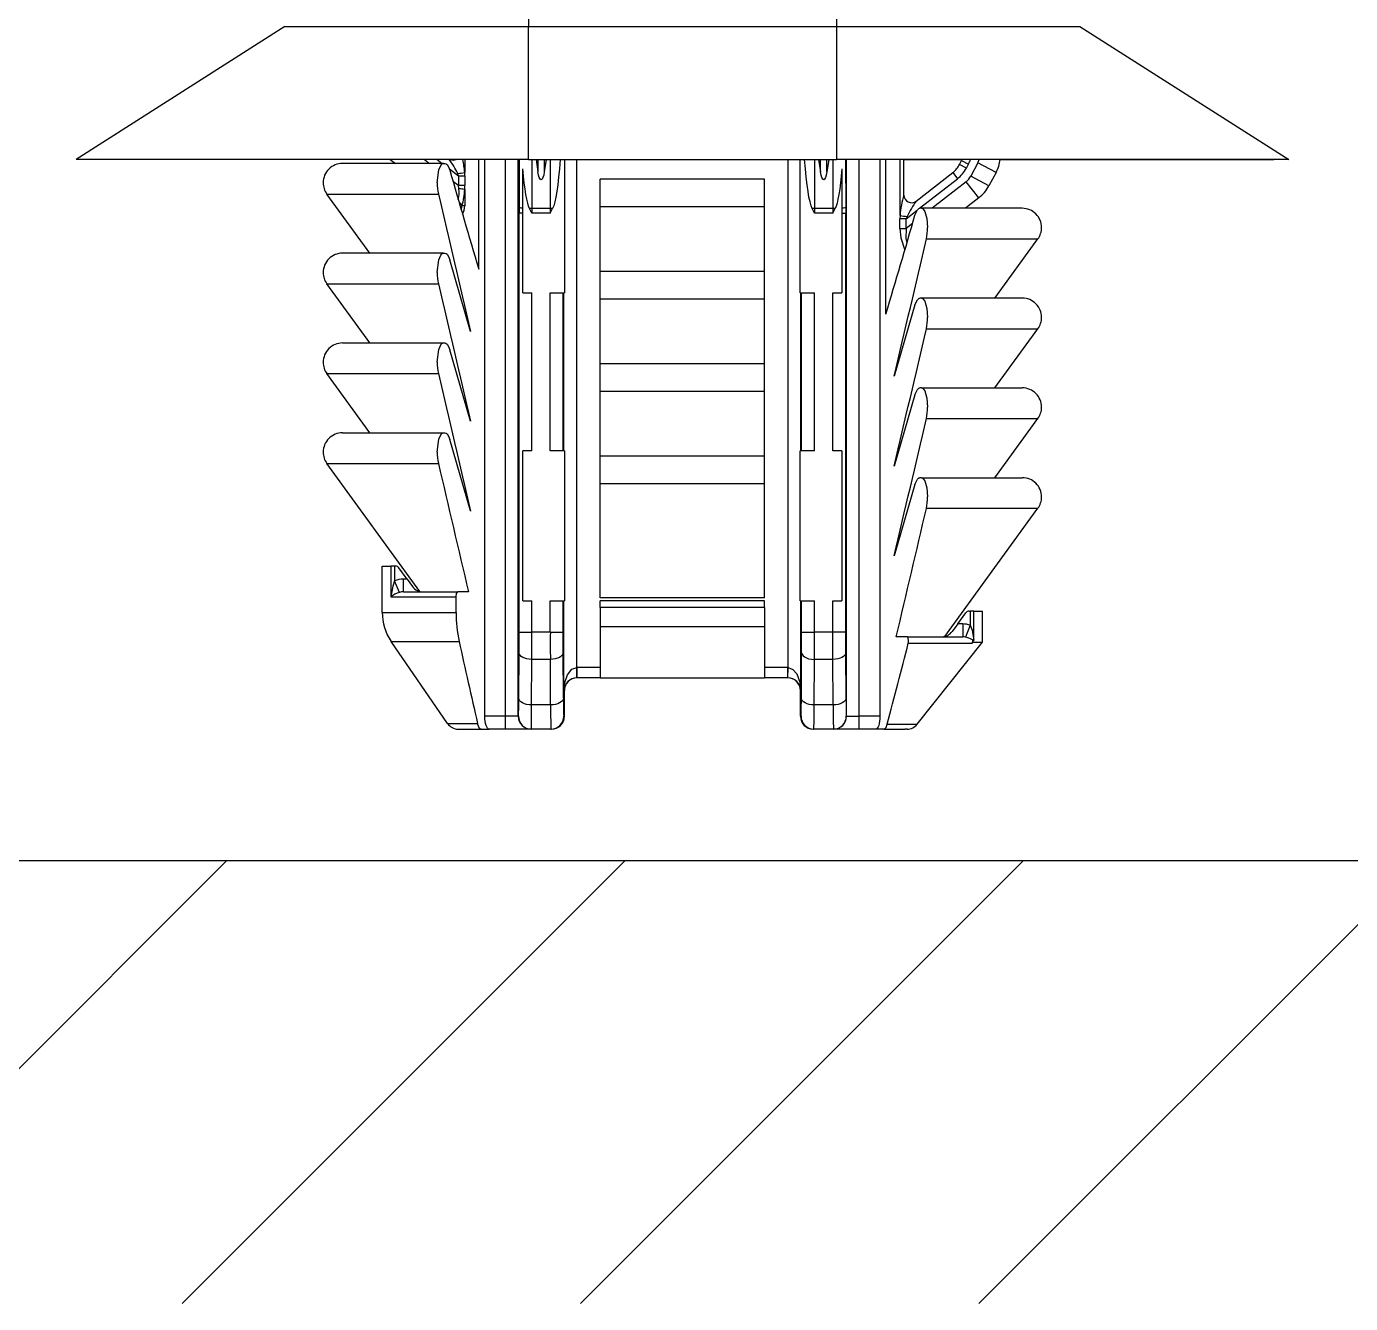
# Model space of a CAD drawing. Header units: inches. Extents: x 47316 to 59086, y 3141 to 11743.
# Drawn here: x 51494.38 to 51501.84, y 3511.65 to 3518.85 of the extents above; entities that cross this region are included whole.
import ezdxf

# ---------------------------------------------------------------- set-up
doc = ezdxf.new("R2010")
doc.units = ezdxf.units.IN
doc.header["$MEASUREMENT"] = 0

msp = doc.modelspace()

# ---------------------------------------------------------------- linework, layer by layer
at = {"color": 0, "lineweight": -2, "ltscale": 0.003915}
for p, q in [((51497.2071, 3518.8948), (51497.2071, 3518.8495)), ((51498.9427, 3518.8948), (51498.9427, 3518.8495))]:
    msp.add_line(p, q, dxfattribs=at)
at = {"color": 0, "lineweight": -2, "ltscale": 0.120668}
for p, q in [((51495.8343, 3518.8495), (51494.6568, 3518.0993)), ((51500.3155, 3518.8495), (51501.493, 3518.0993))]:
    msp.add_line(p, q, dxfattribs=at)
at = {"color": 0, "lineweight": -2, "ltscale": 0.118646}
for p, q in [((51495.8343, 3518.8495), (51497.2071, 3518.8495)), ((51498.9427, 3518.8495), (51500.3155, 3518.8495))]:
    msp.add_line(p, q, dxfattribs=at)
at = {"color": 0, "lineweight": -2, "ltscale": 0.064835}
for p, q in [((51497.2071, 3518.0993), (51497.2071, 3518.8495)), ((51498.9427, 3518.8495), (51498.9427, 3518.0993))]:
    msp.add_line(p, q, dxfattribs=at)
at = {"color": 0, "lineweight": -2, "ltscale": 0.15}
for p, q in [((51497.2071, 3518.8495), (51498.9427, 3518.8495)), ((51497.2071, 3518.0993), (51498.9427, 3518.0993))]:
    msp.add_line(p, q, dxfattribs=at)
at = {"color": 0, "lineweight": -2, "ltscale": 0.220416}
for p, q in [((51497.2071, 3518.0993), (51494.6568, 3518.0993)), ((51501.493, 3518.0993), (51498.9427, 3518.0993))]:
    msp.add_line(p, q, dxfattribs=at)
at = {"color": 0, "lineweight": -2, "ltscale": 0.049155}
for p, q in [((51496.7278, 3518.0776), (51496.1591, 3518.0776)), ((51499.9907, 3517.8245), (51499.4219, 3517.8245)), ((51496.7278, 3517.5714), (51496.1591, 3517.5714)), ((51499.9907, 3517.3183), (51499.4219, 3517.3183))]:
    msp.add_line(p, q, dxfattribs=at)
at = {"color": 0, "lineweight": -2, "ltscale": 0.003116}
for p, q in [((51496.428, 3518.0993), (51496.4568, 3518.0776)), ((51496.6203, 3518.0993), (51496.6491, 3518.0776))]:
    msp.add_line(p, q, dxfattribs=at)
at = {"color": 0, "lineweight": -2, "ltscale": 0.003115}
msp.add_line((51496.6924, 3518.0993), (51496.7211, 3518.0776), dxfattribs=at)
at = {"color": 0, "lineweight": -2}
for p, q in [((51496.7018, 3518.041), (51496.7124, 3518.0664)), ((51496.7124, 3518.0664), (51496.719, 3518.0741)), ((51496.719, 3518.0741), (51496.7225, 3518.0763)), ((51496.7225, 3518.0763), (51496.7278, 3518.0776)), ((51496.7362, 3518.0776), (51496.7435, 3518.0754)), ((51496.7435, 3518.0754), (51496.7482, 3518.0714)), ((51496.7482, 3518.0714), (51496.7567, 3518.0584)), ((51496.7567, 3518.0584), (51496.7638, 3518.0393)), ((51496.693, 3517.9688), (51496.7018, 3518.041)), ((51499.386, 3517.7862), (51499.3993, 3517.8156)), ((51499.3993, 3517.8156), (51499.4076, 3517.823)), ((51499.4076, 3517.823), (51499.4136, 3517.8245)), ((51499.4219, 3517.8245), (51499.4286, 3517.8225)), ((51499.4286, 3517.8225), (51499.4329, 3517.819)), ((51499.4329, 3517.819), (51499.4407, 3517.8073)), ((51499.4407, 3517.8073), (51499.4527, 3517.7665)), ((51499.4527, 3517.7665), (51499.4567, 3517.7157)), ((51499.3013, 3517.7106), (51499.3054, 3517.6574)), ((51499.3366, 3517.7106), (51499.3346, 3517.6541)), ((51499.3054, 3517.6574), (51499.3288, 3517.5885)), ((51499.3346, 3517.6541), (51499.3404, 3517.6286)), ((51496.693, 3517.4626), (51496.7018, 3517.5348)), ((51496.7018, 3517.5348), (51496.7124, 3517.5602)), ((51496.7124, 3517.5602), (51496.719, 3517.5679)), ((51496.719, 3517.5679), (51496.7225, 3517.5701)), ((51496.7225, 3517.5701), (51496.7278, 3517.5714)), ((51496.7362, 3517.5714), (51496.7435, 3517.5692)), ((51496.7435, 3517.5692), (51496.7482, 3517.5652)), ((51496.7482, 3517.5652), (51496.7567, 3517.5522)), ((51496.7567, 3517.5522), (51496.7638, 3517.5331)), ((51499.386, 3517.28), (51499.3993, 3517.3094)), ((51499.3993, 3517.3094), (51499.4076, 3517.3168)), ((51499.4076, 3517.3168), (51499.4136, 3517.3183)), ((51499.4219, 3517.3183), (51499.4286, 3517.3163)), ((51499.4286, 3517.3163), (51499.4329, 3517.3128)), ((51499.4329, 3517.3128), (51499.4407, 3517.3011)), ((51499.4407, 3517.3011), (51499.4527, 3517.2603)), ((51499.4527, 3517.2603), (51499.4567, 3517.2095)), ((51496.693, 3516.9564), (51496.7018, 3517.0286)), ((51496.7018, 3517.0286), (51496.7124, 3517.054)), ((51496.7124, 3517.054), (51496.719, 3517.0617)), ((51496.719, 3517.0617), (51496.7225, 3517.0639)), ((51496.7225, 3517.0639), (51496.7278, 3517.0652)), ((51496.7362, 3517.0652), (51496.7435, 3517.0629)), ((51496.7435, 3517.0629), (51496.7482, 3517.059)), ((51496.7482, 3517.059), (51496.7567, 3517.046)), ((51496.7567, 3517.046), (51496.7638, 3517.0269)), ((51499.386, 3516.7738), (51499.3993, 3516.8032)), ((51499.3993, 3516.8032), (51499.4076, 3516.8106)), ((51499.4076, 3516.8106), (51499.4136, 3516.8121)), ((51499.4219, 3516.8121), (51499.4286, 3516.8101)), ((51499.4286, 3516.8101), (51499.4329, 3516.8066)), ((51499.4329, 3516.8066), (51499.4407, 3516.7948)), ((51499.4407, 3516.7948), (51499.4527, 3516.7541)), ((51499.4527, 3516.7541), (51499.4567, 3516.7033)), ((51496.719, 3516.5554), (51496.7225, 3516.5577)), ((51496.7225, 3516.5577), (51496.7278, 3516.559)), ((51496.7362, 3516.559), (51496.7435, 3516.5567)), ((51496.693, 3516.4502), (51496.7018, 3516.5224)), ((51496.7018, 3516.5224), (51496.7124, 3516.5478)), ((51496.7124, 3516.5478), (51496.719, 3516.5554)), ((51496.7435, 3516.5567), (51496.7482, 3516.5528)), ((51496.7482, 3516.5528), (51496.7567, 3516.5398)), ((51496.7567, 3516.5398), (51496.7638, 3516.5207)), ((51499.386, 3516.2676), (51499.3993, 3516.297)), ((51499.3993, 3516.297), (51499.4076, 3516.3044)), ((51499.4076, 3516.3044), (51499.4136, 3516.3059)), ((51499.4219, 3516.3059), (51499.4286, 3516.3039)), ((51499.4286, 3516.3039), (51499.4329, 3516.3003)), ((51499.4329, 3516.3003), (51499.4407, 3516.2886)), ((51499.4407, 3516.2886), (51499.4527, 3516.2479)), ((51499.4527, 3516.2479), (51499.4567, 3516.1971)), ((51496.4418, 3515.6952), (51496.4317, 3515.6334)), ((51496.4524, 3515.7244), (51496.4418, 3515.6952)), ((51496.8049, 3515.6593), (51496.8067, 3515.6613)), ((51496.8067, 3515.6613), (51496.8076, 3515.6619)), ((51496.8076, 3515.6619), (51496.809, 3515.6623)), ((51496.7997, 3515.6334), (51496.802, 3515.6526)), ((51496.802, 3515.6526), (51496.8049, 3515.6593)), ((51499.6974, 3515.4738), (51499.7081, 3515.4461)), ((51499.7081, 3515.4461), (51499.7181, 3515.3871)), ((51499.344, 3515.4089), (51499.343, 3515.4092)), ((51499.3447, 3515.4085), (51499.344, 3515.4089)), ((51499.3461, 3515.4069), (51499.3447, 3515.4085)), ((51499.3483, 3515.4018), (51499.3461, 3515.4069)), ((51499.3501, 3515.3871), (51499.3483, 3515.4018)), ((51498.7468, 3515.3194), (51498.7478, 3515.3134)), ((51498.7478, 3515.3134), (51498.7549, 3515.3021)), ((51498.7549, 3515.3021), (51498.7634, 3515.2953)), ((51498.7634, 3515.2953), (51498.786, 3515.2855)), ((51497.4273, 3515.195), (51497.4526, 3515.226)), ((51497.4526, 3515.226), (51497.4794, 3515.2356)), ((51498.6704, 3515.2356), (51498.6983, 3515.2251)), ((51498.6983, 3515.2251), (51498.7197, 3515.1999)), ((51498.786, 3515.2855), (51498.8192, 3515.2811)), ((51497.4071, 3515.1055), (51497.4119, 3515.1513)), ((51497.4119, 3515.1513), (51497.4273, 3515.195)), ((51498.7197, 3515.1999), (51498.7373, 3515.154)), ((51498.7373, 3515.154), (51498.7427, 3515.1055)), ((51496.927, 3514.9001), (51496.9202, 3514.9199)), ((51499.223, 3514.8985), (51499.2297, 3514.9158)), ((51496.9326, 3514.8922), (51496.927, 3514.9001)), ((51496.9356, 3514.8898), (51496.9326, 3514.8922)), ((51496.9403, 3514.8885), (51496.9356, 3514.8898)), ((51499.2105, 3514.8885), (51499.2149, 3514.8897)), ((51499.2149, 3514.8897), (51499.2177, 3514.8917)), ((51499.2177, 3514.8917), (51499.223, 3514.8985))]:
    msp.add_line(p, q, dxfattribs=at)
at = {"color": 0, "lineweight": -2, "ltscale": 0.00072}
for p, q in [((51496.7278, 3518.0776), (51496.7362, 3518.0776)), ((51499.4219, 3517.8245), (51499.4136, 3517.8245)), ((51496.7278, 3517.5714), (51496.7362, 3517.5714)), ((51499.4219, 3517.3183), (51499.4136, 3517.3183)), ((51496.7278, 3517.0652), (51496.7362, 3517.0652)), ((51499.4219, 3516.8121), (51499.4136, 3516.8121)), ((51496.7278, 3516.559), (51496.7362, 3516.559)), ((51499.4219, 3516.3059), (51499.4136, 3516.3059))]:
    msp.add_line(p, q, dxfattribs=at)
at = {"color": 0, "lineweight": -2, "ltscale": 0.006281}
msp.add_line((51496.8477, 3518.0993), (51496.8477, 3518.0267), dxfattribs=at)
at = {"color": 0, "lineweight": -2, "ltscale": 0.0534}
msp.add_line((51496.9274, 3517.4815), (51496.9274, 3518.0993), dxfattribs=at)
at = {"color": 0, "lineweight": -2, "ltscale": 0.27125}
for p, q in [((51496.9612, 3514.9608), (51496.9612, 3518.0993)), ((51497.0776, 3514.9608), (51497.0776, 3518.0993)), ((51497.1499, 3514.9608), (51497.1499, 3518.0993)), ((51498.9999, 3514.9608), (51498.9999, 3518.0993)), ((51499.0722, 3514.9608), (51499.0722, 3518.0993)), ((51499.1885, 3518.0993), (51499.1885, 3514.9608))]:
    msp.add_line(p, q, dxfattribs=at)
at = {"color": 0, "lineweight": -2, "ltscale": 0.023305}
for p, q in [((51497.1545, 3518.0993), (51497.1543, 3517.8297)), ((51498.9952, 3518.0993), (51498.9955, 3517.8297))]:
    msp.add_line(p, q, dxfattribs=at)
at = {"color": 0, "lineweight": -2, "ltscale": 0.023871}
for p, q in [((51497.2268, 3518.0993), (51497.2266, 3517.8231)), ((51497.3301, 3518.0993), (51497.3303, 3517.8231)), ((51498.8198, 3518.0993), (51498.8195, 3517.8231)), ((51498.9228, 3518.0993), (51498.9231, 3517.8231))]:
    msp.add_line(p, q, dxfattribs=at)
at = {"color": 0, "lineweight": -2, "ltscale": 0.006077}
for p, q in [((51497.25, 3518.0993), (51497.2604, 3518.0298)), ((51497.3069, 3518.0993), (51497.2965, 3518.0298)), ((51498.8428, 3518.0993), (51498.8532, 3518.0298)), ((51498.8998, 3518.0993), (51498.8894, 3518.0298))]:
    msp.add_line(p, q, dxfattribs=at)
at = {"color": 0, "lineweight": -2, "ltscale": 0.00601}
for p, q in [((51497.2604, 3518.0993), (51497.2604, 3518.0298)), ((51497.2965, 3518.0993), (51497.2965, 3518.0298)), ((51498.8532, 3518.0298), (51498.8532, 3518.0993)), ((51498.8894, 3518.0298), (51498.8894, 3518.0993))]:
    msp.add_line(p, q, dxfattribs=at)
at = {"color": 0, "lineweight": -2, "ltscale": 0.065}
for p, q in [((51497.4105, 3518.0993), (51497.4105, 3517.3472)), ((51498.7393, 3517.3472), (51498.7393, 3518.0993))]:
    msp.add_line(p, q, dxfattribs=at)
at = {"color": 0, "lineweight": -2, "ltscale": 0.247501}
for p, q in [((51497.4794, 3515.2356), (51497.4794, 3518.0993)), ((51498.6704, 3515.2356), (51498.6704, 3518.0993))]:
    msp.add_line(p, q, dxfattribs=at)
at = {"color": 0, "lineweight": -2, "ltscale": 0.075275}
msp.add_line((51499.2223, 3517.2284), (51499.2223, 3518.0993), dxfattribs=at)
at = {"color": 0, "lineweight": -2, "ltscale": 0.027232}
msp.add_line((51499.302, 3517.7842), (51499.302, 3518.0993), dxfattribs=at)
at = {"color": 0, "lineweight": -2, "ltscale": 0.017291}
msp.add_line((51499.3233, 3517.8993), (51499.3233, 3518.0993), dxfattribs=at)
at = {"color": 0, "lineweight": -2, "ltscale": 0.028403}
msp.add_line((51499.3233, 3518.0993), (51499.652, 3518.0993), dxfattribs=at)
at = {"color": 0, "lineweight": -2, "ltscale": 0.002123}
msp.add_line((51499.6374, 3518.0715), (51499.6489, 3518.0932), dxfattribs=at)
at = {"color": 0, "lineweight": -2, "ltscale": 0.00375}
for p, q in [((51499.6757, 3518.0511), (51499.6374, 3518.0715)), ((51499.6489, 3518.0932), (51499.6872, 3518.0728)), ((51499.5987, 3518.0254), (51499.6254, 3517.9912))]:
    msp.add_line(p, q, dxfattribs=at)
at = {"color": 0, "lineweight": -2, "ltscale": 0.002122}
msp.add_line((51499.6757, 3518.0511), (51499.6872, 3518.0728), dxfattribs=at)
at = {"color": 0, "lineweight": -2, "ltscale": 0.007319}
msp.add_line((51499.7408, 3518.0811), (51499.701, 3518.0063), dxfattribs=at)
at = {"color": 0, "lineweight": -2, "ltscale": 0.01}
for p, q in [((51499.8429, 3518.0268), (51499.7408, 3518.0811)), ((51499.7452, 3517.8829), (51499.6739, 3517.9741))]:
    msp.add_line(p, q, dxfattribs=at)
at = {"color": 0, "lineweight": -2, "ltscale": 0.133354}
msp.add_line((51499.8663, 3518.0993), (51501.4093, 3518.0993), dxfattribs=at)
at = {"color": 0, "lineweight": -2, "ltscale": 0.005624}
msp.add_line((51496.7612, 3518.0475), (51496.8131, 3518.0083), dxfattribs=at)
at = {"color": 0, "lineweight": -2, "ltscale": 0.00342}
msp.add_line((51496.7815, 3517.9778), (51496.8131, 3517.954), dxfattribs=at)
at = {"color": 0, "lineweight": -2, "ltscale": 0.001182}
msp.add_line((51496.8131, 3518.0083), (51496.8081, 3518.021), dxfattribs=at)
at = {"color": 0, "lineweight": -2, "ltscale": 0.004696}
for p, q in [((51496.8131, 3518.0083), (51496.8131, 3517.954)), ((51496.8485, 3518.0083), (51496.8485, 3517.954))]:
    msp.add_line(p, q, dxfattribs=at)
at = {"color": 0, "lineweight": -2, "ltscale": 0.003053}
for p, q in [((51496.8131, 3518.0083), (51496.8485, 3518.0083)), ((51496.8131, 3517.954), (51496.8485, 3517.954)), ((51499.3366, 3517.7656), (51499.3013, 3517.7656)), ((51499.3013, 3517.7106), (51499.3366, 3517.7106))]:
    msp.add_line(p, q, dxfattribs=at)
at = {"color": 0, "lineweight": -2, "ltscale": 0.001587}
msp.add_line((51496.8485, 3518.0083), (51496.8477, 3518.0267), dxfattribs=at)
at = {"color": 0, "lineweight": -2, "ltscale": 0.060509}
for p, q in [((51497.1754, 3517.3472), (51497.1754, 3518.0474)), ((51498.9744, 3518.0474), (51498.9744, 3517.3472))]:
    msp.add_line(p, q, dxfattribs=at)
at = {"color": 0, "lineweight": -2, "ltscale": 0.001342}
for p, q in [((51497.6121, 3517.9728), (51497.6121, 3517.9883)), ((51498.5377, 3517.9728), (51498.5377, 3517.9883)), ((51497.6121, 3517.4521), (51497.6121, 3517.4676)), ((51498.5377, 3517.4521), (51498.5377, 3517.4676)), ((51497.6121, 3516.9314), (51497.6121, 3516.9469)), ((51498.5377, 3516.9314), (51498.5377, 3516.9469)), ((51497.6121, 3516.4107), (51497.6121, 3516.4263)), ((51498.5377, 3516.4107), (51498.5377, 3516.4263))]:
    msp.add_line(p, q, dxfattribs=at)
at = {"color": 0, "lineweight": -2, "ltscale": 0.079999}
for p, q in [((51498.5377, 3517.9883), (51497.6121, 3517.9883)), ((51498.5377, 3517.8326), (51497.6121, 3517.8326)), ((51498.5377, 3517.4676), (51497.6121, 3517.4676)), ((51498.5377, 3517.3119), (51497.6121, 3517.3119)), ((51498.5377, 3516.9469), (51497.6121, 3516.9469)), ((51498.5377, 3516.7912), (51497.6121, 3516.7912)), ((51498.5377, 3516.4263), (51497.6121, 3516.4263)), ((51498.5377, 3516.2706), (51497.6121, 3516.2706)), ((51498.5377, 3515.629), (51497.6121, 3515.629)), ((51498.5377, 3515.6117), (51497.6121, 3515.6117)), ((51498.5377, 3515.5749), (51497.6121, 3515.5749)), ((51497.6121, 3515.467), (51498.5377, 3515.467)), ((51497.6121, 3515.1778), (51498.5377, 3515.1778))]:
    msp.add_line(p, q, dxfattribs=at)
at = {"color": 0, "lineweight": -2, "ltscale": 0.022526}
msp.add_line((51499.3933, 3517.865), (51499.5987, 3518.0254), dxfattribs=at)
at = {"color": 0, "lineweight": -2, "ltscale": 0.023425}
msp.add_line((51499.4118, 3517.8244), (51499.6254, 3517.9912), dxfattribs=at)
at = {"color": 0, "lineweight": -2, "ltscale": 0.010001}
msp.add_line((51499.8032, 3517.952), (51499.701, 3518.0063), dxfattribs=at)
at = {"color": 0, "lineweight": -2, "ltscale": 0.007318}
msp.add_line((51499.8429, 3518.0268), (51499.8032, 3517.952), dxfattribs=at)
at = {"color": 0, "lineweight": -2, "ltscale": 0.05435}
for p, q in [((51496.0708, 3517.9048), (51496.6997, 3517.9048)), ((51499.4501, 3517.6517), (51500.0789, 3517.6517)), ((51496.0708, 3517.3986), (51496.6997, 3517.3986)), ((51499.4501, 3517.1455), (51500.0789, 3517.1455)), ((51496.0708, 3516.8924), (51496.6997, 3516.8924)), ((51499.4501, 3516.6393), (51500.0789, 3516.6393)), ((51496.0708, 3516.3862), (51496.6997, 3516.3862)), ((51499.4501, 3516.1331), (51500.0789, 3516.1331))]:
    msp.add_line(p, q, dxfattribs=at)
at = {"color": 0, "lineweight": -2, "ltscale": 0.03562}
for p, q in [((51496.3131, 3517.5714), (51496.0708, 3517.9048)), ((51499.8367, 3517.3183), (51500.0789, 3517.6517)), ((51496.3131, 3517.0652), (51496.0708, 3517.3986)), ((51499.8367, 3516.8121), (51500.0789, 3517.1455)), ((51496.3131, 3516.559), (51496.0708, 3516.8924)), ((51499.8367, 3516.3059), (51500.0789, 3516.6393))]:
    msp.add_line(p, q, dxfattribs=at)
at = {"color": 0, "lineweight": -2, "ltscale": 0.001675}
msp.add_line((51496.8155, 3517.9347), (51496.8131, 3517.954), dxfattribs=at)
at = {"color": 0, "lineweight": -2, "ltscale": 0.002025}
msp.add_line((51496.8477, 3517.9306), (51496.8485, 3517.954), dxfattribs=at)
at = {"color": 0, "lineweight": -2, "ltscale": 0.007914}
msp.add_line((51496.8477, 3517.9306), (51496.8477, 3517.839), dxfattribs=at)
at = {"color": 0, "lineweight": -2, "ltscale": 0.012116}
for p, q in [((51497.6121, 3517.8326), (51497.6121, 3517.9728)), ((51498.5377, 3517.8326), (51498.5377, 3517.9728)), ((51497.6121, 3517.3119), (51497.6121, 3517.4521)), ((51498.5377, 3517.3119), (51498.5377, 3517.4521)), ((51497.6121, 3516.7912), (51497.6121, 3516.9314)), ((51498.5377, 3516.7912), (51498.5377, 3516.9314)), ((51497.6121, 3516.2706), (51497.6121, 3516.4107)), ((51498.5377, 3516.2706), (51498.5377, 3516.4107))]:
    msp.add_line(p, q, dxfattribs=at)
at = {"color": 0, "lineweight": -2, "ltscale": 0.020996}
msp.add_line((51499.6739, 3517.9741), (51499.4825, 3517.8245), dxfattribs=at)
at = {"color": 0, "lineweight": -2, "ltscale": 0.001242}
msp.add_line((51496.8477, 3517.839), (51496.8334, 3517.839), dxfattribs=at)
at = {"color": 0, "lineweight": -2, "ltscale": 0.002829}
for p, q in [((51497.1543, 3517.8297), (51497.1543, 3517.7969)), ((51498.9955, 3517.8297), (51498.9955, 3517.7969))]:
    msp.add_line(p, q, dxfattribs=at)
at = {"color": 0, "lineweight": -2, "ltscale": 0.055446}
for p, q in [((51497.6121, 3517.191), (51497.6121, 3517.8326)), ((51497.6121, 3516.6704), (51497.6121, 3517.3119)), ((51497.6121, 3515.629), (51497.6121, 3516.2706)), ((51498.5377, 3515.629), (51498.5377, 3516.2706))]:
    msp.add_line(p, q, dxfattribs=at)
at = {"color": 0, "lineweight": -2, "ltscale": 0.031538}
for p, q in [((51498.5377, 3517.4677), (51498.5377, 3517.8326)), ((51498.5377, 3516.947), (51498.5377, 3517.3119)), ((51498.5377, 3516.4263), (51498.5377, 3516.7912))]:
    msp.add_line(p, q, dxfattribs=at)
at = {"color": 0, "lineweight": -2, "ltscale": 0.008197}
msp.add_line((51499.7452, 3517.8829), (51499.6704, 3517.8245), dxfattribs=at)
at = {"color": 0, "lineweight": -2, "ltscale": 0.204189}
for p, q in [((51497.1543, 3515.4344), (51497.1543, 3517.7969)), ((51498.9955, 3515.4344), (51498.9955, 3517.7969))]:
    msp.add_line(p, q, dxfattribs=at)
at = {"color": 0, "lineweight": -2, "ltscale": 0.001822}
for p, q in [((51497.1754, 3517.7969), (51497.1543, 3517.7969)), ((51498.9744, 3517.7969), (51498.9955, 3517.7969))]:
    msp.add_line(p, q, dxfattribs=at)
at = {"color": 0, "lineweight": -2, "ltscale": 0.002539}
for p, q in [((51497.2266, 3517.7969), (51497.2135, 3517.8233)), ((51497.3303, 3517.7969), (51497.3434, 3517.8233)), ((51498.8195, 3517.7969), (51498.8064, 3517.8233)), ((51498.9232, 3517.7969), (51498.9362, 3517.8233))]:
    msp.add_line(p, q, dxfattribs=at)
at = {"color": 0, "lineweight": -2, "ltscale": 0.002263}
for p, q in [((51497.2266, 3517.8231), (51497.2266, 3517.7969)), ((51497.3303, 3517.8231), (51497.3303, 3517.7969)), ((51498.8195, 3517.8231), (51498.8195, 3517.7969)), ((51498.9231, 3517.8231), (51498.9232, 3517.7969))]:
    msp.add_line(p, q, dxfattribs=at)
at = {"color": 0, "lineweight": -2, "ltscale": 0.008961}
for p, q in [((51497.3303, 3517.8231), (51497.2266, 3517.8231)), ((51498.9231, 3517.8231), (51498.8195, 3517.8231)), ((51498.9231, 3517.7969), (51498.8195, 3517.7969))]:
    msp.add_line(p, q, dxfattribs=at)
at = {"color": 0, "lineweight": -2, "ltscale": 0.008963}
for p, q in [((51497.3303, 3517.7969), (51497.2266, 3517.7969)), ((51497.3303, 3515.4344), (51497.2266, 3515.4344))]:
    msp.add_line(p, q, dxfattribs=at)
at = {"color": 0, "lineweight": -2, "ltscale": 0.00161}
msp.add_line((51499.302, 3517.7842), (51499.3013, 3517.7656), dxfattribs=at)
at = {"color": 0, "lineweight": -2, "ltscale": 0.004758}
for p, q in [((51499.3013, 3517.7106), (51499.3013, 3517.7656)), ((51499.3366, 3517.7106), (51499.3366, 3517.7656))]:
    msp.add_line(p, q, dxfattribs=at)
at = {"color": 0, "lineweight": -2, "ltscale": 0.006692}
msp.add_line((51499.3366, 3517.7656), (51499.3976, 3517.8133), dxfattribs=at)
at = {"color": 0, "lineweight": -2, "ltscale": 0.001213}
msp.add_line((51499.3418, 3517.7787), (51499.3366, 3517.7656), dxfattribs=at)
at = {"color": 0, "lineweight": -2, "ltscale": 0.003911}
msp.add_line((51499.3723, 3517.7384), (51499.3366, 3517.7106), dxfattribs=at)
at = {"color": 0, "lineweight": -2, "ltscale": 0.036246}
for p, q in [((51496.881, 3517.1305), (51496.7638, 3517.5331)), ((51499.386, 3517.28), (51499.2687, 3516.8774)), ((51496.881, 3516.6243), (51496.7638, 3517.0269)), ((51499.386, 3516.7738), (51499.2687, 3516.3712)), ((51496.881, 3516.1181), (51496.7638, 3516.5207)), ((51499.386, 3516.2676), (51499.2687, 3515.865))]:
    msp.add_line(p, q, dxfattribs=at)
at = {"color": 0, "lineweight": -2, "ltscale": 0.004428}
for p, q in [((51497.1754, 3517.3472), (51497.2266, 3517.3472)), ((51498.9232, 3517.3472), (51498.9744, 3517.3472)), ((51497.2266, 3516.4566), (51497.1754, 3516.4566)), ((51498.9744, 3516.4566), (51498.9232, 3516.4566)), ((51497.1754, 3515.6117), (51497.2266, 3515.6117)), ((51498.9232, 3515.6117), (51498.9744, 3515.6117))]:
    msp.add_line(p, q, dxfattribs=at)
at = {"color": 0, "lineweight": -2, "ltscale": 0.076974}
for p, q in [((51497.2266, 3516.4566), (51497.2266, 3517.3472)), ((51497.3303, 3516.4566), (51497.3303, 3517.3472)), ((51497.4026, 3516.4566), (51497.4026, 3517.3472)), ((51497.4071, 3516.4566), (51497.4071, 3517.3472)), ((51498.7427, 3516.4566), (51498.7427, 3517.3472)), ((51498.7471, 3516.4566), (51498.7471, 3517.3472)), ((51498.8195, 3516.4566), (51498.8195, 3517.3472)), ((51498.9232, 3516.4566), (51498.9232, 3517.3472))]:
    msp.add_line(p, q, dxfattribs=at)
at = {"color": 0, "lineweight": -2, "ltscale": 0.006929}
for p, q in [((51497.3303, 3517.3472), (51497.4105, 3517.3472)), ((51498.7393, 3517.3472), (51498.8195, 3517.3472)), ((51497.4105, 3516.4566), (51497.3303, 3516.4566)), ((51498.8195, 3516.4566), (51498.7393, 3516.4566)), ((51497.3303, 3515.6117), (51497.4105, 3515.6117)), ((51498.7393, 3515.6117), (51498.8195, 3515.6117))]:
    msp.add_line(p, q, dxfattribs=at)
at = {"color": 0, "lineweight": -2, "ltscale": 0.049174}
for p, q in [((51496.1589, 3517.0652), (51496.7278, 3517.0652)), ((51499.4219, 3516.8121), (51499.9909, 3516.8121)), ((51496.1589, 3516.559), (51496.7278, 3516.559)), ((51499.4219, 3516.3059), (51499.9909, 3516.3059))]:
    msp.add_line(p, q, dxfattribs=at)
at = {"color": 0, "lineweight": -2, "ltscale": 0.055445}
msp.add_line((51497.6121, 3516.1497), (51497.6121, 3516.7912), dxfattribs=at)
at = {"color": 0, "lineweight": -2, "ltscale": 0.073026}
for p, q in [((51497.1754, 3515.6117), (51497.1754, 3516.4566)), ((51497.4105, 3516.4566), (51497.4105, 3515.6117)), ((51498.7393, 3515.6117), (51498.7393, 3516.4566)), ((51498.9744, 3516.4566), (51498.9744, 3515.6117))]:
    msp.add_line(p, q, dxfattribs=at)
at = {"color": 0, "lineweight": -2, "ltscale": 0.077129}
for p, q in [((51496.5954, 3515.6642), (51496.0708, 3516.3862)), ((51499.5544, 3515.4111), (51500.0789, 3516.1331))]:
    msp.add_line(p, q, dxfattribs=at)
at = {"color": 0, "lineweight": -2, "ltscale": 0.004233}
for p, q in [((51496.3827, 3515.8069), (51496.4317, 3515.8069)), ((51499.7181, 3515.5538), (51499.7671, 3515.5538))]:
    msp.add_line(p, q, dxfattribs=at)
at = {"color": 0, "lineweight": -2, "ltscale": 0.022501}
msp.add_line((51496.3827, 3515.5466), (51496.3827, 3515.8069), dxfattribs=at)
at = {"color": 0, "lineweight": -2, "ltscale": 0.015}
msp.add_line((51496.4317, 3515.8069), (51496.4317, 3515.6334), dxfattribs=at)
at = {"color": 0, "lineweight": -2, "ltscale": 0.001788}
for p, q in [((51496.4524, 3515.8069), (51496.4317, 3515.8069)), ((51499.7181, 3515.5538), (51499.6974, 3515.5538))]:
    msp.add_line(p, q, dxfattribs=at)
at = {"color": 0, "lineweight": -2, "ltscale": 0.000575}
for p, q in [((51496.459, 3515.8069), (51496.4524, 3515.8069)), ((51499.6907, 3515.5538), (51499.6974, 3515.5538))]:
    msp.add_line(p, q, dxfattribs=at)
at = {"color": 0, "lineweight": -2, "ltscale": 0.007133}
msp.add_line((51496.4524, 3515.8069), (51496.4524, 3515.7244), dxfattribs=at)
at = {"color": 0, "lineweight": -2, "ltscale": 0.006754}
for p, q in [((51496.5228, 3515.7346), (51496.4769, 3515.7978)), ((51499.627, 3515.4815), (51499.6729, 3515.5447))]:
    msp.add_line(p, q, dxfattribs=at)
at = {"color": 0, "lineweight": -2, "ltscale": 0.00613}
msp.add_line((51496.4807, 3515.6594), (51496.4524, 3515.7244), dxfattribs=at)
at = {"color": 0, "lineweight": -2, "ltscale": 0.00625}
for p, q in [((51496.5023, 3515.6623), (51496.5023, 3515.7346)), ((51499.6553, 3515.4815), (51499.6553, 3515.4092)), ((51497.1543, 3515.4344), (51497.2266, 3515.4344)), ((51497.3303, 3515.4344), (51497.4026, 3515.4344)), ((51498.9955, 3515.4344), (51498.9232, 3515.4344)), ((51497.0776, 3514.8885), (51497.0776, 3514.9608)), ((51497.1499, 3514.9608), (51497.0776, 3514.9608)), ((51498.9999, 3514.9608), (51499.0722, 3514.9608)), ((51499.0722, 3514.8885), (51499.0722, 3514.9608))]:
    msp.add_line(p, q, dxfattribs=at)
at = {"color": 0, "lineweight": -2, "ltscale": 0.001775}
msp.add_line((51496.5228, 3515.7346), (51496.5023, 3515.7346), dxfattribs=at)
at = {"color": 0, "lineweight": -2, "ltscale": 0.026512}
msp.add_line((51496.5023, 3515.6623), (51496.809, 3515.6623), dxfattribs=at)
at = {"color": 0, "lineweight": -2, "ltscale": 0.004541}
for p, q in [((51496.5228, 3515.7346), (51496.5537, 3515.6921)), ((51499.627, 3515.4815), (51499.5961, 3515.439))]:
    msp.add_line(p, q, dxfattribs=at)
at = {"color": 0, "lineweight": -2, "ltscale": 0.005188}
msp.add_line((51496.8691, 3515.6623), (51496.809, 3515.6623), dxfattribs=at)
at = {"color": 0, "lineweight": -2, "ltscale": 0.031807}
msp.add_line((51496.4317, 3515.6334), (51496.7997, 3515.6334), dxfattribs=at)
at = {"color": 0, "lineweight": -2, "ltscale": 0.0075}
msp.add_line((51496.7997, 3515.5466), (51496.7997, 3515.6334), dxfattribs=at)
at = {"color": 0, "lineweight": -2, "ltscale": 0.015323}
for p, q in [((51497.2266, 3515.4344), (51497.2266, 3515.6117)), ((51497.3303, 3515.4344), (51497.3303, 3515.6117)), ((51497.4026, 3515.4344), (51497.4026, 3515.6117)), ((51498.7471, 3515.4344), (51498.7471, 3515.6117)), ((51498.8195, 3515.4344), (51498.8195, 3515.6117)), ((51498.9232, 3515.4344), (51498.9232, 3515.6117))]:
    msp.add_line(p, q, dxfattribs=at)
at = {"color": 0, "lineweight": -2, "ltscale": 0.04375}
for p, q in [((51497.4071, 3515.1055), (51497.4071, 3515.6117)), ((51498.7427, 3515.1055), (51498.7427, 3515.6117))]:
    msp.add_line(p, q, dxfattribs=at)
at = {"color": 0, "lineweight": -2, "ltscale": 0.003175}
for p, q in [((51497.6121, 3515.5749), (51497.6121, 3515.6117)), ((51498.5377, 3515.5749), (51498.5377, 3515.6117))]:
    msp.add_line(p, q, dxfattribs=at)
at = {"color": 0, "lineweight": -2, "ltscale": 0.03604}
msp.add_line((51496.3827, 3515.5466), (51496.7997, 3515.5466), dxfattribs=at)
at = {"color": 0, "lineweight": -2, "ltscale": 0.009325}
for p, q in [((51497.6121, 3515.5749), (51497.6121, 3515.467)), ((51498.5377, 3515.5749), (51498.5377, 3515.467))]:
    msp.add_line(p, q, dxfattribs=at)
at = {"color": 0, "lineweight": -2, "ltscale": 0.00692}
msp.add_line((51499.6974, 3515.5538), (51499.6974, 3515.4738), dxfattribs=at)
at = {"color": 0, "lineweight": -2, "ltscale": 0.014405}
msp.add_line((51499.7181, 3515.3871), (51499.7181, 3515.5538), dxfattribs=at)
at = {"color": 0, "lineweight": -2, "ltscale": 0.01507}
msp.add_line((51499.7671, 3515.3794), (51499.7671, 3515.5538), dxfattribs=at)
at = {"color": 0, "lineweight": -2, "ltscale": 0.025}
for p, q in [((51497.6121, 3515.467), (51497.6121, 3515.1778)), ((51498.5377, 3515.467), (51498.5377, 3515.1778))]:
    msp.add_line(p, q, dxfattribs=at)
at = {"color": 0, "lineweight": -2, "ltscale": 0.002449}
msp.add_line((51499.6553, 3515.4815), (51499.627, 3515.4815), dxfattribs=at)
at = {"color": 0, "lineweight": -2, "ltscale": 0.006151}
msp.add_line((51499.6974, 3515.4738), (51499.6717, 3515.4074), dxfattribs=at)
at = {"color": 0, "lineweight": -2, "ltscale": 0.033061}
msp.add_line((51496.4336, 3515.3828), (51496.8161, 3515.3828), dxfattribs=at)
at = {"color": 0, "lineweight": -2, "ltscale": 0.04854}
msp.add_line((51496.7516, 3514.9199), (51496.4336, 3515.3828), dxfattribs=at)
at = {"color": 0, "lineweight": -2, "ltscale": 0.009936}
for p, q in [((51497.154, 3515.3194), (51497.1543, 3515.4344)), ((51497.4029, 3515.3194), (51497.4026, 3515.4344)), ((51498.7468, 3515.3194), (51498.7471, 3515.4344)), ((51498.9958, 3515.3194), (51498.9955, 3515.4344))]:
    msp.add_line(p, q, dxfattribs=at)
at = {"color": 0, "lineweight": -2, "ltscale": 0.013248}
for p, q in [((51497.2263, 3515.2811), (51497.2266, 3515.4344)), ((51498.8192, 3515.2811), (51498.8192, 3515.4344)), ((51498.9234, 3515.2811), (51498.9232, 3515.4344))]:
    msp.add_line(p, q, dxfattribs=at)
at = {"color": 0, "lineweight": -2, "ltscale": 0.006224}
msp.add_line((51498.7471, 3515.4344), (51498.8192, 3515.4344), dxfattribs=at)
at = {"color": 0, "lineweight": -2, "ltscale": 0.008989}
msp.add_line((51498.9232, 3515.4344), (51498.8192, 3515.4344), dxfattribs=at)
at = {"color": 0, "lineweight": -2, "ltscale": 0.00538}
msp.add_line((51499.343, 3515.4092), (51499.2807, 3515.4092), dxfattribs=at)
at = {"color": 0, "lineweight": -2, "ltscale": 0.026994}
msp.add_line((51499.343, 3515.4092), (51499.6553, 3515.4092), dxfattribs=at)
at = {"color": 0, "lineweight": -2, "ltscale": 0.031023}
msp.add_line((51499.3485, 3515.3734), (51499.7075, 3515.3734), dxfattribs=at)
at = {"color": 0, "lineweight": -2, "ltscale": 0.051201}
msp.add_line((51499.3983, 3514.9158), (51499.7671, 3515.3794), dxfattribs=at)
at = {"color": 0, "lineweight": -2, "ltscale": 0.000686}
msp.add_line((51499.7075, 3515.3734), (51499.7126, 3515.3794), dxfattribs=at)
at = {"color": 0, "lineweight": -2, "ltscale": 0.000473}
msp.add_line((51499.7126, 3515.3871), (51499.7181, 3515.3871), dxfattribs=at)
at = {"color": 0, "lineweight": -2, "ltscale": 0.000665}
msp.add_line((51499.7126, 3515.3794), (51499.7126, 3515.3871), dxfattribs=at)
at = {"color": 0, "lineweight": -2, "ltscale": 0.004706}
msp.add_line((51499.7126, 3515.3794), (51499.7671, 3515.3794), dxfattribs=at)
at = {"color": 0, "lineweight": -2, "ltscale": 0.022177}
for p, q in [((51497.1526, 3515.0628), (51497.154, 3515.3194)), ((51497.4043, 3515.0628), (51497.4029, 3515.3194)), ((51498.7454, 3515.0628), (51498.7468, 3515.3194)), ((51498.9972, 3515.0628), (51498.9958, 3515.3194)), ((51497.2249, 3515.0245), (51497.2263, 3515.2811)), ((51497.332, 3515.0245), (51497.3306, 3515.2811)), ((51498.8178, 3515.0245), (51498.8192, 3515.2811)), ((51498.9248, 3515.0245), (51498.9234, 3515.2811))]:
    msp.add_line(p, q, dxfattribs=at)
at = {"color": 0, "lineweight": -2, "ltscale": 0.009013}
for p, q in [((51497.3306, 3515.2811), (51497.2263, 3515.2811)), ((51498.9234, 3515.2811), (51498.8192, 3515.2811))]:
    msp.add_line(p, q, dxfattribs=at)
at = {"color": 0, "lineweight": -2, "ltscale": 0.005}
for p, q in [((51497.4799, 3515.1778), (51497.4794, 3515.2356)), ((51497.4805, 3515.2356), (51497.4805, 3515.1778)), ((51498.6693, 3515.1778), (51498.6693, 3515.2356)), ((51498.6699, 3515.1778), (51498.6704, 3515.2356))]:
    msp.add_line(p, q, dxfattribs=at)
at = {"color": 0, "lineweight": -2, "ltscale": 9.8e-05}
for p, q in [((51497.4794, 3515.2356), (51497.4805, 3515.2356)), ((51498.6693, 3515.2356), (51498.6704, 3515.2356))]:
    msp.add_line(p, q, dxfattribs=at)
at = {"color": 0, "lineweight": -2, "ltscale": 0.011371}
for p, q in [((51497.6121, 3515.2356), (51497.4805, 3515.2356)), ((51498.6693, 3515.2356), (51498.5377, 3515.2356)), ((51497.6121, 3515.1778), (51497.4805, 3515.1778)), ((51498.6693, 3515.1778), (51498.5377, 3515.1778))]:
    msp.add_line(p, q, dxfattribs=at)
at = {"color": 0, "lineweight": -2, "ltscale": 5.3e-05}
for p, q in [((51497.4799, 3515.1778), (51497.4805, 3515.1778)), ((51498.6693, 3515.1778), (51498.6699, 3515.1778))]:
    msp.add_line(p, q, dxfattribs=at)
at = {"color": 0, "lineweight": -2, "ltscale": 0.0125}
for p, q in [((51497.4096, 3514.9608), (51497.4096, 3515.1055)), ((51498.7402, 3514.9608), (51498.7402, 3515.1055))]:
    msp.add_line(p, q, dxfattribs=at)
at = {"color": 0, "lineweight": -2, "ltscale": 0.009254}
for p, q in [((51497.332, 3515.0245), (51497.2249, 3515.0245)), ((51498.9248, 3515.0245), (51498.8178, 3515.0245))]:
    msp.add_line(p, q, dxfattribs=at)
at = {"color": 0, "lineweight": -2, "ltscale": 0.014565}
msp.add_line((51496.7516, 3514.9199), (51496.9202, 3514.9199), dxfattribs=at)
at = {"color": 0, "lineweight": -2, "ltscale": 0.010054}
for p, q in [((51497.0776, 3514.9608), (51496.9612, 3514.9608)), ((51499.1885, 3514.9608), (51499.0722, 3514.9608))]:
    msp.add_line(p, q, dxfattribs=at)
at = {"color": 0, "lineweight": -2, "ltscale": 0.000316}
for p, q in [((51497.4059, 3514.9608), (51497.4096, 3514.9608)), ((51498.7438, 3514.9608), (51498.7402, 3514.9608)), ((51497.3336, 3514.8885), (51497.3373, 3514.8885)), ((51498.8162, 3514.8885), (51498.8125, 3514.8885))]:
    msp.add_line(p, q, dxfattribs=at)
at = {"color": 0, "lineweight": -2, "ltscale": 0.013437}
msp.add_line((51499.2297, 3514.9158), (51499.3851, 3514.9158), dxfattribs=at)
at = {"color": 0, "lineweight": -2, "ltscale": 0.001137}
msp.add_line((51499.3851, 3514.9158), (51499.3983, 3514.9158), dxfattribs=at)
at = {"color": 0, "lineweight": -2, "ltscale": 0.011156}
msp.add_line((51496.8112, 3514.8885), (51496.9403, 3514.8885), dxfattribs=at)
at = {"color": 0, "lineweight": -2, "ltscale": 0.003897}
msp.add_line((51496.9403, 3514.8885), (51496.9854, 3514.8885), dxfattribs=at)
at = {"color": 0, "lineweight": -2, "ltscale": 0.007964}
for p, q in [((51497.0776, 3514.8885), (51496.9854, 3514.8885)), ((51499.1643, 3514.8885), (51499.0722, 3514.8885))]:
    msp.add_line(p, q, dxfattribs=at)
at = {"color": 0, "lineweight": -2, "ltscale": 0.012498}
for p, q in [((51497.2222, 3514.8885), (51497.0776, 3514.8885)), ((51499.0722, 3514.8885), (51498.9276, 3514.8885))]:
    msp.add_line(p, q, dxfattribs=at)
at = {"color": 0, "lineweight": -2, "ltscale": 0.009532}
for p, q in [((51497.3336, 3514.8885), (51497.2233, 3514.8885)), ((51498.9264, 3514.8885), (51498.8162, 3514.8885))]:
    msp.add_line(p, q, dxfattribs=at)
at = {"color": 0, "lineweight": -2, "ltscale": 0.00399}
msp.add_line((51499.2105, 3514.8885), (51499.1643, 3514.8885), dxfattribs=at)
at = {"color": 0, "lineweight": -2, "ltscale": 0.010352}
msp.add_line((51499.2105, 3514.8885), (51499.3303, 3514.8885), dxfattribs=at)
at = {"color": 0, "lineweight": -2, "ltscale": 0.000984}
msp.add_line((51499.3417, 3514.8885), (51499.3303, 3514.8885), dxfattribs=at)
at = {"color": 0, "lineweight": -3}
for p, q in [((51509.3467, 3514.1456, 0), (51486.1904, 3514.1456, 0)), ((51493.0106, 3511.6503), (51495.5059, 3514.1456)), ((51495.2556, 3511.6503), (51497.751, 3514.1456)), ((51497.5007, 3511.6503), (51499.996, 3514.1456)), ((51499.7458, 3511.6503), (51502.2411, 3514.1456))]:
    msp.add_line(p, q, dxfattribs=at)
at = {"color": 0, "lineweight": -2}
for centre, radius, start, end in [((51496.1589, 3517.9688), 0.1088, 89.99997, 180), ((51496.3454, 3517.7958), 0.5147, 25.95697, 36.12652), ((51496.783, 3518.1395), 0.0433, 248.24325, 291.78542), ((51496.783, 3518.1396), 0.0434, 248.33404, 291.66502), ((51496.352, 3517.9886), 0.4972, 4.39294, 12.86948), ((51499.5097, 3518.1394), 0.1446, 308, 332), ((51499.5097, 3518.1394), 0.188, 308, 332), ((51499.5212, 3518.1611), 0.1446, 332, 334.71654), ((51499.5212, 3518.1611), 0.188, 332, 340.82001), ((51499.6514, 3518.1286), 0.1012, 332, 343.1675), ((51499.6514, 3518.1286), 0.2169, 332, 352.23404), ((51543.3247, 3531.3805), 48.4345, 195.98869, 196.67645), ((51496.793, 3518.2743), 0.2536, 273.39737, 282.45768), ((51499.6116, 3518.0539), 0.1012, 308, 332), ((51496.1589, 3517.9688), 0.1088, 180.00087, 215.99913), ((51496.9831, 3517.9662), 0.29, 179.4784, 192.21019), ((51649.1854, 3553.1954), 156.5162, 193.030823, 193.321964), ((51496.5888, 3517.9176), 0.2273, 348.74877, 4.32931), ((51496.7974, 3517.6634), 0.2719, 79.3285, 86.18655), ((51496.3531, 3517.9625), 0.4958, 345.5784, 356.30596), ((51499.6116, 3518.0539), 0.2169, 308, 332), ((51496.7958, 3517.8221), 0.0412, 24.17123, 60.40356), ((51496.7294, 3517.8561), 0.1054, 338.9436, 350.66967), ((51496.7396, 3517.8395), 0.1081, 333.09924, 359.72249), ((51499.8988, 3517.7333), 0.5991, 163.92874, 175.12618), ((51499.3667, 3517.8994), 0.0435, 180.28999, 307.67677), ((51499.8395, 3517.539), 0.5526, 143.84623, 154.28458), ((51452.6414, 3531.1816), 48.626, 343.32458, 344.00963), ((51499.3568, 3518.0358), 0.2576, 257.72533, 266.66686), ((51499.9909, 3517.7157), 0.1088, 359.99999, 90.00003), ((51499.1667, 3517.7131), 0.29, 347.78953, 0.52188), ((51499.9909, 3517.7157), 0.1088, 324.00086, 359.99913), ((51342.6783, 3553.9441), 160.9177, 346.68257, 346.96575), ((51496.1589, 3517.4626), 0.1088, 89.99997, 180), ((51496.1589, 3517.4626), 0.1088, 180.00087, 215.99913), ((51496.9831, 3517.46), 0.29, 179.4784, 192.21019), ((51649.1854, 3552.6892), 156.5162, 193.030823, 193.321964), ((51499.9909, 3517.2095), 0.1088, 359.99999, 90.00003), ((51499.167, 3517.2069), 0.2897, 347.76753, 0.51395), ((51499.9909, 3517.2095), 0.1088, 324.00086, 359.99913), ((51342.6783, 3553.4379), 160.9177, 346.68257, 346.96575), ((51496.1589, 3516.9564), 0.1088, 89.99998, 180), ((51496.1589, 3516.9564), 0.1088, 180.00087, 215.99913), ((51496.9827, 3516.9538), 0.2897, 179.48631, 192.23221), ((51649.1854, 3552.1829), 156.5162, 193.030823, 193.321964), ((51499.9909, 3516.7033), 0.1088, 359.99999, 90.00002), ((51342.6783, 3552.9317), 160.9177, 346.68257, 346.96575), ((51499.1667, 3516.7006), 0.29, 347.78953, 0.52188), ((51499.9909, 3516.7033), 0.1088, 324.00086, 359.99913), ((51496.1589, 3516.4502), 0.1088, 89.99998, 180), ((51496.1589, 3516.4502), 0.1088, 180.00087, 215.99913), ((51496.9831, 3516.4475), 0.29, 179.4784, 192.21019), ((51668.9739, 3556.2993), 176.8374, 193.044352, 193.285243), ((51499.9909, 3516.1971), 0.1088, 359.99999, 90.00002), ((51499.1667, 3516.1944), 0.29, 347.78953, 0.52188), ((51499.9909, 3516.1971), 0.1088, 324.00086, 359.99913), ((51327.2433, 3556.0282), 176.7676, 346.71541, 346.956393), ((51496.459, 3515.7849), 0.022, 36, 90), ((51496.5018, 3515.6096), 0.125, 89.79382, 113.30799), ((51496.5015, 3515.586), 0.0763, 89.46126, 105.84799), ((51496.6122, 3515.7346), 0.0723, 216, 270), ((51496.5201, 3515.5252), 0.1398, 106.36387, 129.26729), ((51496.672, 3515.5466), 0.2893, 180, 214.49641), ((51497.5736, 3515.5403), 0.7738, 179.53331, 191.7474), ((51499.6907, 3515.5318), 0.022, 90, 144), ((51499.5376, 3515.4815), 0.0723, 270, 324), ((51499.6556, 3515.3647), 0.1167, 69.0236, 90.14819), ((51561.0254, 3529.5671), 65.7573, 192.457058, 192.870449), ((51506.1795, 3515.3626), 8.8492, 179.53514, 180.52762), ((51447.5621, 3528.5716), 53.4418, 345.19521, 345.70211), ((51499.2933, 3515.3865), 0.0567, 346.65269, 0.6368), ((51499.6558, 3515.338), 0.0712, 77.09321, 90.41079), ((51499.6362, 3515.2621), 0.1495, 56.78645, 76.27575), ((51499.6915, 3515.3873), 0.0211, 319.12141, 359.67582), ((51497.4808, 3515.1041), 0.0737, 90.69173, 178.90739), ((51497.4819, 3515.1055), 0.0723, 89.99874, 179.99874), ((51498.6679, 3515.1055), 0.0723, 0.00126, 90.00125), ((51498.669, 3515.1041), 0.0737, 1.09235, 89.30822), ((51494.7007, 3515.0423), 2.4518, 358.09679, 0.48047), ((51492.8673, 3514.9971), 4.3575, 358.57247, 0.36057), ((51501.6892, 3514.9971), 4.3571, 179.63931, 181.42758), ((51499.8561, 3515.0423), 2.4517, 179.51948, 181.90323), ((51496.2937, 3515.0423), 2.4517, 358.09677, 0.48051), ((51494.4605, 3514.9971), 4.3571, 358.57243, 0.36068), ((51503.2825, 3514.9971), 4.3575, 179.63943, 181.42753), ((51501.4489, 3515.0422), 2.4517, 179.51946, 181.90324), ((51496.8112, 3514.9608), 0.0723, 214.49643, 270), ((51497.2222, 3514.9608), 0.0723, 179.99874, 269.99874), ((51497.2233, 3514.9608), 0.0723, 179.99874, 269.99874), ((51497.3336, 3514.9608), 0.0723, 270.00126, 0.00126), ((51497.3373, 3514.9608), 0.0723, 269.99875, 359.99874), ((51498.8125, 3514.9608), 0.0723, 180.00126, 270.00125), ((51498.8162, 3514.9609), 0.0724, 180.04557, 269.95192), ((51498.9264, 3514.9608), 0.0723, 270.00126, 0.00126), ((51498.9276, 3514.9608), 0.0723, 270.00126, 0.00126), ((51499.3417, 3514.9608), 0.0723, 269.99988, 321.50011)]:
    msp.add_arc(centre, radius, start, end, dxfattribs=at)
at = {"color": 0, "lineweight": -2, "extrusion": (0, 0, -1)}
for centre, major_axis, ratio, start_param, end_param in [((51497.3297, 3518.6088), (-0.0006, 0.7988), 0.090536, 2.262595, 2.959711), ((51498.8201, 3518.6088), (0.0006, 0.7988), 0.090536, 3.323474, 4.02059), ((51497.2272, 3518.6088), (0.0006, 0.7988), 0.090536, 3.323474, 3.932825), ((51497.2785, 3518.0889), (0, 0.103), 0.214004, 2.181662, 4.101524), ((51498.8713, 3518.0889), (0, 0.103), 0.214004, 2.181662, 4.101524), ((51498.9225, 3518.6088), (-0.0006, 0.7988), 0.090536, 2.35036, 2.959711), ((51497.2266, 3517.8297), (-0.0723, 0.0001), 0.090536, -0.783322, -0.008763), ((51498.9231, 3517.8297), (0.0723, 0.0001), 0.090536, 0.008763, 0.783322), ((51497.2266, 3517.8297), (-0.0723, 0.0001), 0.090536, 4.712317, 4.894271), ((51497.3303, 3517.8297), (0.0723, 0.0001), 0.090536, 1.388915, 1.570868), ((51498.8195, 3517.8297), (-0.0723, 0.0001), 0.090536, 4.712317, 4.89427), ((51498.9231, 3517.8297), (0.0723, 0.0001), 0.090536, 1.388915, 1.570868), ((51497.2263, 3515.3194), (-0.0723, 0.0004), 0.529914, 4.709499, 6.272895), ((51497.3306, 3515.3194), (0.0723, 0.0004), 0.529914, 0.010292, 1.573692), ((51498.9234, 3515.3194), (0.0723, 0.0004), 0.529914, 0.01029, 1.573686), ((51497.2249, 3515.0628), (-0.0723, 0.0004), 0.529914, 4.709499, 6.272895), ((51497.332, 3515.0628), (0.0723, 0.0004), 0.529914, 0.01029, 1.573686), ((51498.8178, 3515.0628), (-0.0723, 0.0004), 0.529914, 4.709499, 6.272895), ((51498.9248, 3515.0628), (0.0723, 0.0004), 0.529914, 0.01029, 1.573686), ((51496.9854, 3514.9608), (0, 0.0723), 0.334595, 3.141593, 4.712389), ((51499.1643, 3514.9608), (0, 0.0723), 0.334595, 1.570796, 3.141593)]:
    msp.add_ellipse(centre, major_axis=major_axis, ratio=ratio, start_param=start_param, end_param=end_param, dxfattribs=at)

doc.saveas('drawing.dxf')
